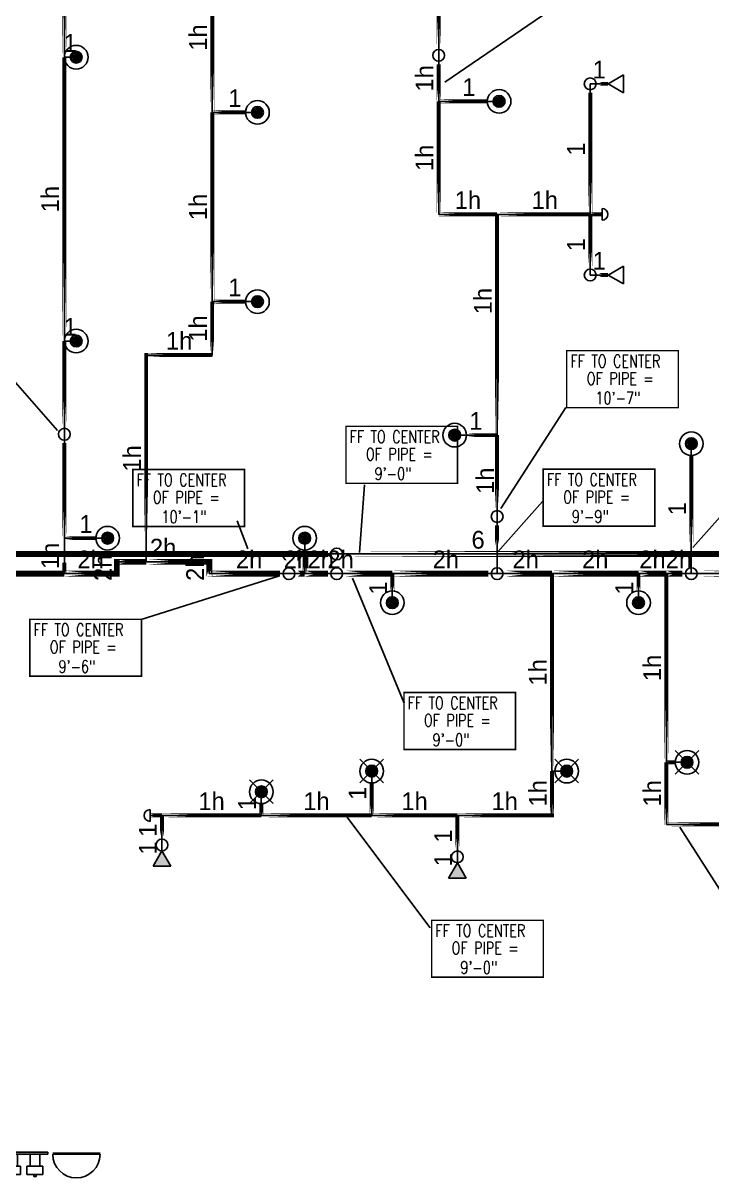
# Model space of a CAD drawing. Header units: inches. Extents: x -4258 to 19, y -149 to 1456.
# Drawn here: x -871 to -521, y 7 to 593 of the extents above; entities that cross this region are included whole.
import ezdxf
from ezdxf.enums import TextEntityAlignment as Align

# ---------------------------------------------------------------- set-up
doc = ezdxf.new("R2010")
doc.units = ezdxf.units.IN
doc.header["$MEASUREMENT"] = 0
for name, color, linetype in [('Coordination', 1, 'Continuous'), ('headdn', 1, 'Continuous'), ('PIPEBL', 1, 'Continuous'), ('pipemn', 1, 'Continuous'), ('PIPESPC', 1, 'Continuous'), ('spk-cap', 1, 'Continuous'), ('spk-det_misc', 1, 'Continuous'), ('spk-piperise', 1, 'Continuous')]:
    doc.layers.add(name, color=color, linetype=linetype)
doc.styles.add('PDA1', font='ROMAND', dxfattribs={"width": 0.755})
doc.styles.add('PIPE', font='PIPE.SHX')

# ---------------------------------------------------------------- blocks, each defined once
blk = doc.blocks.new('dpend1')
for radius in [6, 3]:
    blk.add_circle((0, 0), radius)
for points in [[(0.01, 2.97), (-2.53, -1.59), (-2.62, 1.36)], [(0.01, 2.97), (-2.49, -1.59), (2.52, -1.59)], [(2.52, -1.59), (0.01, 2.97), (2.6, 1.47)], [(2.52, -1.59), (-2.53, -1.59), (0.01, -2.98)]]:
    blk.add_solid(points)
blk = doc.blocks.new('SIDE1')
for p, q in [((0, 0), (7.79, 4.5)), ((7.79, -4.5), (0, 0)), ((7.79, 4.5), (7.79, -4.5))]:
    blk.add_line(p, q)
blk = doc.blocks.new('rise')
blk.add_circle((0, 0), 3)
blk = doc.blocks.new('side2')
for p, q in [((0, 0), (7.79, 4.5)), ((7.79, -4.5), (0, 0)), ((7.79, 4.5), (7.79, -4.5))]:
    blk.add_line(p, q)
blk.add_solid([(7.79, -4.5), (0, 0), (7.79, 4.5)])
blk = doc.blocks.new('dpend2')
for p, q in [((-6, -6), (6, 6)), ((6, -6), (-6, 6))]:
    blk.add_line(p, q)
for radius in [6, 3]:
    blk.add_circle((0, 0), radius)
for points in [[(0, 0), (-3, 0), (-2.08, 2.07)], [(0, 0), (-3, 0), (-2.08, -2.07)], [(0, 0), (0, 3), (-2.12, 2.14)], [(0, 0), (0, -3), (-2.12, -2.14)], [(0, 0), (0, 3), (2.12, 2.14)], [(0, 0), (3, 0), (2.08, 2.07)], [(0, 0), (3, 0), (2.08, -2.07)], [(0, 0), (0, -3), (2.12, -2.14)]]:
    blk.add_solid(points)
blk = doc.blocks.new('PIPESPC')
at = {"layer": 'PIPESPC', "style": 'PIPE', "width": 0.9}
blk.add_attdef('SIZE', text='', height=9, dxfattribs=at).set_placement((0, 4.02), align=Align.CENTER)
at = {"layer": 'PIPESPC', "style": 'PIPE', "flags": 1}
blk.add_attdef('SCHED', (25.3, 3.89), '', height=9, dxfattribs=at)
blk = doc.blocks.new('CAP')
blk.add_line((0, 3), (0, -3))
blk.add_arc((0, 0), 3, 270, 90)
blk = doc.blocks.new('4444444444444444444444444444444444444444444444444444444444')
at = {"linetype": 'Continuous'}
for p, q in [((7433.96, 3624), (7437.96, 3624)), ((7433.96, 3623), (7433.96, 3624)), ((7437.96, 3623), (7433.96, 3623)), ((7469.31, 3624), (7437.96, 3624)), ((7437.96, 3616.9), (7437.96, 3623)), ((7443.02, 3616.9), (7443.02, 3623)), ((7448.94, 3616.9), (7448.94, 3623)), ((7453.91, 3616.9), (7453.91, 3623)), ((7460.34, 3616.9), (7460.34, 3623)), ((7465.31, 3616.9), (7465.31, 3623)), ((7465.31, 3623), (7469.31, 3623)), ((7469.31, 3623), (7469.31, 3624)), ((7436.46, 3612.68), (7436.46, 3616.9)), ((7444.62, 3616.9), (7436.46, 3616.9)), ((7444.62, 3612.68), (7444.62, 3616.9)), ((7455.41, 3616.9), (7447.24, 3616.9)), ((7447.24, 3612.68), (7447.24, 3616.9)), ((7455.41, 3612.68), (7455.41, 3616.9)), ((7466.81, 3616.9), (7458.65, 3616.9)), ((7458.65, 3612.68), (7458.65, 3616.9)), ((7466.81, 3612.68), (7466.81, 3616.9)), ((7440.58, 3612.68), (7436.46, 3612.68)), ((7440.58, 3612.68), (7444.62, 3612.68)), ((7451.37, 3612.68), (7447.24, 3612.68)), ((7451.37, 3612.68), (7455.41, 3612.68)), ((7462.77, 3612.68), (7458.65, 3612.68)), ((7462.77, 3612.68), (7466.81, 3612.68))]:
    blk.add_line(p, q, dxfattribs=at)
for points in [[(7441.15, 3612.68), (7441.15, 3611.65), (7440.02, 3611.65), (7440.02, 3612.68)], [(7451.94, 3612.68), (7451.94, 3611.65), (7450.81, 3611.65), (7450.81, 3612.68)], [(7463.34, 3612.68), (7463.34, 3611.65), (7462.21, 3611.65), (7462.21, 3612.68)]]:
    blk.add_lwpolyline(points, close=True, dxfattribs=at)
at = {"layer": 'spk-det_misc'}
blk.add_line((7465.31, 3623), (7437.96, 3623), dxfattribs=at)
blk = doc.blocks.new('devicec')
at = {"linetype": 'Continuous'}
for p, q in [((-12, 0.47), (12, 0.47)), ((-12, 0), (12, 0))]:
    blk.add_line(p, q, dxfattribs=at)
blk.add_arc((0, 0.47), 12, 0, 180, dxfattribs=at)
blk = doc.blocks.new('vvvvvvvvvbbbbbbbbbb')
at = {"layer": 'Coordination', "const_width": 1}
blk.add_lwpolyline([(8219.89, 4056.75), (8219.89, 4018.25), (8295.45, 4018.25), (8295.45, 4056.75), (8219.89, 4056.75)], dxfattribs=at)
at = {"layer": 'Coordination', "style": 'PDA1', "width": 0.755}
for s, p in [('FF TO CENTER', (8222.4, 4045.52)), ('OF PIPE = ', (8233.4, 4033.71)), ('9\'-0"', (8239.31, 4020.57))]:
    blk.add_text(s, height=8.4, dxfattribs=at).set_placement(p)

msp = doc.modelspace()

# ---------------------------------------------------------------- linework, layer by layer
at = {"color": 1}
for points, const_width in [([(-850, 575.74), (-850, 679.74)], 2), ([(-774.97, 547.74), (-774.97, 623.74)], 2), ([(-660, 581.19), (-660, 623.74)], 2), ([(-850, 431.74), (-850, 575.74)], 2), ([(-660, 553.34), (-660, 572.19)], 2), ([(-578.58, 562.24), (-574, 562.24)], 2), ([(-583.08, 496.02), (-583.08, 557.74)], 2), ([(-660, 495.02), (-660, 553.34)], 2), ([(-660, 553.34), (-635.33, 553.34)], 2), ([(-774.97, 451.74), (-774.97, 547.74)], 2), ([(-774.97, 547.74), (-758, 547.74)], 2), ([(-661, 496.02), (-630.33, 496.02)], 2), ([(-630.33, 384.01), (-630.33, 496.02)], 2), ([(-630.33, 496.02), (-583.08, 496.02)], 2), ([(-583.08, 469.72), (-583.08, 496.02)], 2), ([(-583.08, 496.02), (-577.08, 496.02)], 2), ([(-578.58, 465.22), (-574, 465.22)], 2), ([(-774.98, 424.63), (-774.97, 451.74)], 2), ([(-774.97, 451.74), (-758, 451.74)], 2), ([(-850, 388.97), (-850, 431.74)], 2), ([(-809.48, 424.63), (-774.98, 424.63)], 2), ([(-808.48, 328.24), (-808.48, 425.63)], 2), ([(-850, 331.74), (-850, 379.97)], 2), ([(-645.88, 384.01), (-630.33, 384.01)], 2), ([(-630.33, 347.24), (-630.33, 384.01)], 2), ([(-531.75, 328.24), (-531.75, 373.67)], 2), ([(-630.33, 328.24), (-630.33, 338.24)], 2), ([(-850, 331.74), (-834.07, 331.74)], 2), ([(-997.5, 323.74), (-716.26, 323.74)], 3), ([(-823.36, 312.24), (-823.36, 321.24)], 3), ([(-776.43, 312.24), (-776.43, 321.24)], 3), ([(-728, 313.74), (-728, 325.74)], 2), ([(-707.26, 323.74), (-284, 323.74)], 3), ([(-850, 313.74), (-850, 319.24)], 2), ([(-824.86, 319.74), (-808.48, 319.74)], 3), ([(-808.48, 319.74), (-774.93, 319.74)], 3), ([(-938.66, 313.74), (-850, 313.74)], 3), ([(-850, 313.74), (-821.86, 313.74)], 3), ([(-777.93, 313.74), (-740.5, 313.74)], 3), ([(-731.5, 313.74), (-728, 313.74)], 3), ([(-728, 313.74), (-716.26, 313.74)], 3), ([(-707.26, 313.74), (-683.56, 313.74)], 3), ([(-683.56, 313.74), (-634.83, 313.74)], 3), ([(-683.56, 305), (-683.56, 313.74)], 2), ([(-625.83, 313.74), (-602.5, 313.74)], 3), ([(-602.5, 313.74), (-558.56, 313.74)], 3), ([(-602.5, 213.57), (-602.5, 313.74)], 2), ([(-558.56, 313.74), (-544.41, 313.74)], 3), ([(-558.56, 305), (-558.56, 313.74)], 2), ([(-544.41, 313.74), (-536.25, 313.74)], 3), ([(-544.41, 218.03), (-544.41, 313.74)], 2), ([(-527.25, 313.74), (-435.41, 313.74)], 3), ([(-544.41, 185.53), (-544.41, 218.03)], 2), ([(-544.41, 218.03), (-539.91, 218.03)], 2), ([(-602.5, 190.07), (-602.5, 213.57)], 2), ([(-694, 191.07), (-694, 207.57)], 2), ([(-750.09, 191.07), (-750.09, 197.07)], 2), ([(-806.5, 191.07), (-800.5, 191.07)], 2), ([(-800.5, 180.57), (-800.5, 191.07)], 2), ([(-800.5, 191.07), (-750.09, 191.07)], 2), ([(-750.09, 191.07), (-694, 191.07)], 2), ([(-694, 191.07), (-650.5, 191.07)], 2), ([(-650.5, 174.57), (-650.5, 191.07)], 2), ([(-650.5, 191.07), (-601.5, 191.07)], 2), ([(-545.41, 186.53), (-478.41, 186.53)], 2)]:
    msp.add_lwpolyline(points, close=True, dxfattribs=dict(at, const_width=const_width))
at = {"layer": 'Coordination'}
for p, q in [((-656.86, 563.07), (-568.42, 623.48)), ((-910.58, 451.28), (-853.47, 386.42)), ((-628.45, 346.85), (-595.53, 398)), ((-700.15, 324.42), (-697.61, 358.73)), ((-630.15, 324.56), (-607.27, 350.38)), ((-756.94, 326.35), (-762.23, 340.5)), ((-530.98, 326.99), (-517.1, 342.57)), ((-741.3, 312.55), (-810.96, 290.51)), ((-703.81, 311.37), (-677.58, 248.1)), ((-706.58, 190.44), (-664.25, 134.1)), ((-537.65, 185.06), (-507.83, 138.53))]:
    msp.add_line(p, q, dxfattribs=at)
at = {"layer": 'Coordination', "const_width": 0.75}
for points in [[(-594.99, 426.83), (-594.99, 397.96), (-538.32, 397.96), (-538.32, 426.83), (-594.99, 426.83)], [(-815.25, 366.57), (-815.25, 337.7), (-758.57, 337.7), (-758.57, 366.57), (-815.25, 366.57)], [(-606.95, 366.72), (-606.95, 337.85), (-550.27, 337.85), (-550.27, 366.72), (-606.95, 366.72)], [(-867.57, 290.59), (-867.57, 261.72), (-810.89, 261.72), (-810.89, 290.59), (-867.57, 290.59)], [(-677.65, 253.43), (-677.65, 224.56), (-620.98, 224.56), (-620.98, 253.43), (-677.65, 253.43)], [(-663.58, 137.91), (-663.58, 109.04), (-606.9, 109.04), (-606.9, 137.91), (-663.58, 137.91)]]:
    msp.add_lwpolyline(points, dxfattribs=at)
at = {"layer": 'PIPEBL'}
for p, q in [((-850, 575.74), (-850, 679.74)), ((-774.97, 547.74), (-774.97, 623.74)), ((-660, 576.69), (-660, 623.74)), ((-850, 431.74), (-850, 575.74)), ((-850, 575.74), (-844, 575.74)), ((-660, 553.34), (-660, 576.69)), ((-583.08, 496.02), (-583.08, 562.24)), ((-583.08, 562.24), (-574, 562.24)), ((-660, 496.02), (-660, 553.34)), ((-660, 553.34), (-629.33, 553.34)), ((-774.97, 451.74), (-774.97, 547.74)), ((-752, 547.74), (-774.97, 547.74)), ((-660, 496.02), (-630.33, 496.02)), ((-630.33, 384.01), (-630.33, 496.02)), ((-630.33, 496.02), (-583.08, 496.02)), ((-583.08, 465.22), (-583.08, 496.02)), ((-583.08, 496.02), (-577.08, 496.02)), ((-583.08, 465.22), (-574, 465.22)), ((-774.98, 424.63), (-774.97, 451.74)), ((-752, 451.74), (-774.97, 451.74)), ((-850, 384.47), (-850, 431.74)), ((-850, 431.74), (-844, 431.74)), ((-808.48, 319.74), (-808.48, 424.63)), ((-808.48, 424.63), (-774.98, 424.63)), ((-774.97, 424.49), (-774.98, 424.63)), ((-850, 331.74), (-850, 384.47)), ((-651.88, 384.01), (-630.33, 384.01)), ((-630.33, 342.74), (-630.33, 384.01)), ((-531.75, 313.74), (-531.75, 379.67)), ((-630.33, 313.74), (-630.33, 342.74)), ((-850, 313.74), (-850, 331.74)), ((-828.07, 331.74), (-850, 331.74)), ((-728, 331.74), (-728, 313.74)), ((-683.56, 299), (-683.56, 313.74)), ((-602.5, 213.57), (-602.5, 313.74)), ((-558.56, 299), (-558.56, 313.74)), ((-544.41, 218.03), (-544.41, 313.74)), ((-544.41, 218.03), (-544.41, 186.53)), ((-533.91, 218.03), (-544.41, 218.03)), ((-694, 213.57), (-694, 191.07)), ((-602.5, 213.57), (-602.5, 191.07)), ((-595, 213.57), (-602.5, 213.57)), ((-750.09, 191.07), (-750.09, 203.07)), ((-800.5, 191.07), (-806.5, 191.07)), ((-800.5, 191.07), (-750.09, 191.07)), ((-800.5, 176.07), (-800.5, 191.07)), ((-750.09, 191.07), (-694, 191.07)), ((-650.5, 191.07), (-694, 191.07)), ((-602.5, 191.07), (-650.5, 191.07)), ((-650.5, 170.07), (-650.5, 191.07)), ((-544.41, 186.53), (-478.41, 186.53)), ((-800.5, 173.07), (-800.5, 176.07)), ((-650.5, 167.07), (-650.5, 170.07))]:
    msp.add_line(p, q, dxfattribs=at)
at = {"layer": 'pipemn', "color": 5}
for p, q in [((-711.76, 323.74), (-996, 323.74)), ((-284, 323.74), (-711.76, 323.74))]:
    msp.add_line(p, q, dxfattribs=at)
at = {"layer": 'pipemn'}
for p, q in [((-823.36, 313.74), (-823.36, 319.74)), ((-823.36, 319.74), (-808.48, 319.74)), ((-808.48, 319.74), (-776.43, 319.74)), ((-776.43, 319.74), (-776.43, 313.74)), ((-943.16, 313.74), (-850, 313.74))]:
    msp.add_line(p, q, dxfattribs=at)
at = {"layer": 'pipemn', "color": 6}
for p, q in [((-850, 313.74), (-823.36, 313.74)), ((-776.43, 313.74), (-736, 313.74)), ((-736, 313.74), (-728, 313.74)), ((-728, 313.74), (-711.76, 313.74)), ((-711.76, 313.74), (-683.56, 313.74)), ((-683.56, 313.74), (-630.33, 313.74)), ((-630.33, 313.74), (-602.5, 313.74)), ((-602.5, 313.74), (-558.56, 313.74)), ((-558.56, 313.74), (-544.41, 313.74)), ((-544.41, 313.74), (-531.75, 313.74)), ((-531.75, 313.74), (-435.41, 313.74))]:
    msp.add_line(p, q, dxfattribs=at)

# ---------------------------------------------------------------- block references
at = {"layer": 'Coordination', "xscale": 0.75, "yscale": 0.75, "zscale": 0.75}
msp.add_blockref('vvvvvvvvvbbbbbbbbbb', (-6872.01, -2654.1), dxfattribs=at)
at = {"layer": 'headdn'}
for name, p in [('dpend1', (-844, 575.74)), ('SIDE1', (-574, 562.24)), ('dpend1', (-629.33, 553.34)), ('dpend1', (-752, 547.74)), ('SIDE1', (-574, 465.22)), ('dpend1', (-752, 451.74)), ('dpend1', (-844, 431.74)), ('dpend1', (-651.88, 384.01)), ('dpend1', (-531.75, 379.67)), ('dpend1', (-828.07, 331.74)), ('dpend1', (-728, 331.74)), ('dpend1', (-683.56, 299)), ('dpend1', (-558.56, 299)), ('dpend2', (-533.91, 218.03)), ('dpend2', (-694, 213.57)), ('dpend2', (-595, 213.57)), ('dpend2', (-750, 203.07))]:
    msp.add_blockref(name, p, dxfattribs=at)
at = {"layer": 'headdn', "rotation": 270}
for p in [(-800.5, 173.07), (-650.5, 167.07)]:
    msp.add_blockref('side2', p, dxfattribs=at)
at = {"layer": 'PIPESPC'}
ref = msp.add_blockref('PIPESPC', (-847, 575.74), dxfattribs=at)
ref.add_attrib('SIZE', '1', dxfattribs={"color": 0, "height": 9, "style": 'PIPE'}).set_placement((-847, 575.74), align=Align.BOTTOM_CENTER)
ref = msp.add_blockref('PIPESPC', (-774.97, 585.74), dxfattribs=dict(at, rotation=90))
ref.add_attrib('SIZE', '1h', dxfattribs={"color": 0, "height": 9, "rotation": 90, "style": 'PIPE'}).set_placement((-774.97, 585.74), align=Align.BOTTOM_CENTER)
ref = msp.add_blockref('PIPESPC', (-660, 565.01), dxfattribs=dict(at, rotation=90))
ref.add_attrib('SIZE', '1h', dxfattribs={"color": 0, "height": 9, "rotation": 90, "style": 'PIPE'}).set_placement((-660, 565.01), align=Align.BOTTOM_CENTER)
ref = msp.add_blockref('PIPESPC', (-578.54, 562.24), dxfattribs=at)
ref.add_attrib('SIZE', '1', dxfattribs={"color": 0, "height": 9, "style": 'PIPE'}).set_placement((-578.54, 562.24), align=Align.BOTTOM_CENTER)
ref = msp.add_blockref('PIPESPC', (-644.67, 553.34), dxfattribs=at)
ref.add_attrib('SIZE', '1', dxfattribs={"color": 0, "height": 9, "style": 'PIPE'}).set_placement((-644.67, 553.34), align=Align.BOTTOM_CENTER)
ref = msp.add_blockref('PIPESPC', (-763.48, 547.74), dxfattribs=at)
ref.add_attrib('SIZE', '1', dxfattribs={"color": 0, "height": 9, "style": 'PIPE'}).set_placement((-763.48, 547.74), align=Align.BOTTOM_CENTER)
ref = msp.add_blockref('PIPESPC', (-660, 524.68), dxfattribs=dict(at, rotation=90))
ref.add_attrib('SIZE', '1h', dxfattribs={"color": 0, "height": 9, "rotation": 90, "style": 'PIPE'}).set_placement((-660, 524.68), align=Align.BOTTOM_CENTER)
ref = msp.add_blockref('PIPESPC', (-583.08, 529.13), dxfattribs=dict(at, rotation=90))
ref.add_attrib('SIZE', '1', dxfattribs={"color": 0, "height": 9, "rotation": 90, "style": 'PIPE'}).set_placement((-583.08, 529.13), align=Align.BOTTOM_CENTER)
ref = msp.add_blockref('PIPESPC', (-850, 503.74), dxfattribs=dict(at, rotation=90.00000000000034))
ref.add_attrib('SIZE', '1h', dxfattribs={"color": 0, "height": 9, "rotation": 90, "style": 'PIPE'}).set_placement((-850, 503.74), align=Align.BOTTOM_CENTER)
ref = msp.add_blockref('PIPESPC', (-774.97, 499.74), dxfattribs=dict(at, rotation=90))
ref.add_attrib('SIZE', '1h', dxfattribs={"color": 0, "height": 9, "rotation": 90, "style": 'PIPE'}).set_placement((-774.97, 499.74), align=Align.BOTTOM_CENTER)
ref = msp.add_blockref('PIPESPC', (-645.16, 496.02), dxfattribs=at)
ref.add_attrib('SIZE', '1h', dxfattribs={"color": 0, "height": 9, "style": 'PIPE'}).set_placement((-645.16, 496.02), align=Align.BOTTOM_CENTER)
ref = msp.add_blockref('PIPESPC', (-606.13, 496.02), dxfattribs=at)
ref.add_attrib('SIZE', '1h', dxfattribs={"color": 0, "height": 9, "style": 'PIPE'}).set_placement((-606.13, 496.02), align=Align.BOTTOM_CENTER)
ref = msp.add_blockref('PIPESPC', (-583.08, 480.62), dxfattribs=dict(at, rotation=90))
ref.add_attrib('SIZE', '1', dxfattribs={"color": 0, "height": 9, "rotation": 90, "style": 'PIPE'}).set_placement((-583.08, 480.62), align=Align.BOTTOM_CENTER)
ref = msp.add_blockref('PIPESPC', (-578.54, 465.22), dxfattribs=at)
ref.add_attrib('SIZE', '1', dxfattribs={"color": 0, "height": 9, "style": 'PIPE'}).set_placement((-578.54, 465.22), align=Align.BOTTOM_CENTER)
ref = msp.add_blockref('PIPESPC', (-763.48, 451.74), dxfattribs=at)
ref.add_attrib('SIZE', '1', dxfattribs={"color": 0, "height": 9, "style": 'PIPE'}).set_placement((-763.48, 451.74), align=Align.BOTTOM_CENTER)
ref = msp.add_blockref('PIPESPC', (-630.33, 452.01), dxfattribs=dict(at, rotation=90))
ref.add_attrib('SIZE', '1h', dxfattribs={"color": 0, "height": 9, "rotation": 90, "style": 'PIPE'}).set_placement((-630.33, 452.01), align=Align.BOTTOM_CENTER)
ref = msp.add_blockref('PIPESPC', (-847, 431.74), dxfattribs=at)
ref.add_attrib('SIZE', '1', dxfattribs={"color": 0, "height": 9, "style": 'PIPE'}).set_placement((-847, 431.74), align=Align.BOTTOM_CENTER)
ref = msp.add_blockref('PIPESPC', (-774.97, 438.11), dxfattribs=dict(at, rotation=90))
ref.add_attrib('SIZE', '1h', dxfattribs={"color": 0, "height": 9, "rotation": 90, "style": 'PIPE'}).set_placement((-774.97, 438.11), align=Align.BOTTOM_CENTER)
ref = msp.add_blockref('PIPESPC', (-791.73, 424.63), dxfattribs=at)
ref.add_attrib('SIZE', '1h', dxfattribs={"color": 0, "height": 9, "style": 'PIPE'}).set_placement((-791.73, 424.63), align=Align.BOTTOM_CENTER)
ref = msp.add_blockref('PIPESPC', (-641.1, 384.01), dxfattribs=at)
ref.add_attrib('SIZE', '1', dxfattribs={"color": 0, "height": 9, "style": 'PIPE'}).set_placement((-641.1, 384.01), align=Align.BOTTOM_CENTER)
ref = msp.add_blockref('PIPESPC', (-808.48, 372.19), dxfattribs=dict(at, rotation=90))
ref.add_attrib('SIZE', '1h', dxfattribs={"color": 0, "height": 9, "rotation": 90, "style": 'PIPE'}).set_placement((-808.48, 372.19), align=Align.BOTTOM_CENTER)
ref = msp.add_blockref('PIPESPC', (-629.18, 360.88), dxfattribs=dict(at, rotation=90))
ref.add_attrib('SIZE', '1h', dxfattribs={"color": 0, "height": 9, "rotation": 90, "style": 'PIPE'}).set_placement((-629.18, 360.88), align=Align.BOTTOM_CENTER)
ref = msp.add_blockref('PIPESPC', (-531.75, 346.71), dxfattribs=dict(at, rotation=90.00000000000087))
ref.add_attrib('SIZE', '1', dxfattribs={"color": 0, "height": 9, "rotation": 90, "style": 'PIPE'}).set_placement((-531.75, 346.71), align=Align.BOTTOM_CENTER)
ref = msp.add_blockref('PIPESPC', (-839.04, 331.74), dxfattribs=at)
ref.add_attrib('SIZE', '1', dxfattribs={"color": 0, "height": 9, "style": 'PIPE'}).set_placement((-839.04, 331.74), align=Align.BOTTOM_CENTER)
ref = msp.add_blockref('PIPESPC', (-640, 323.74), dxfattribs=at)
ref.add_attrib('SIZE', '6', dxfattribs={"color": 0, "height": 9, "style": 'PIPE'}).set_placement((-640, 323.74), align=Align.BOTTOM_CENTER)
ref = msp.add_blockref('PIPESPC', (-850, 322.74), dxfattribs=dict(at, rotation=90))
ref.add_attrib('SIZE', '1h', dxfattribs={"color": 0, "height": 9, "rotation": 90, "style": 'PIPE'}).set_placement((-850, 322.74), align=Align.BOTTOM_CENTER)
ref = msp.add_blockref('PIPESPC', (-799.89, 319.74), dxfattribs=at)
ref.add_attrib('SIZE', '2h', dxfattribs={"color": 0, "height": 9, "style": 'PIPE'}).set_placement((-799.89, 319.74), align=Align.BOTTOM_CENTER)
ref = msp.add_blockref('PIPESPC', (-836.68, 313.74), dxfattribs=at)
ref.add_attrib('SIZE', '2h', dxfattribs={"color": 0, "height": 9, "style": 'PIPE'}).set_placement((-836.68, 313.74), align=Align.BOTTOM_CENTER)
ref = msp.add_blockref('PIPESPC', (-823.36, 316.74), dxfattribs=dict(at, rotation=90))
ref.add_attrib('SIZE', '2h', dxfattribs={"color": 0, "height": 9, "rotation": 90, "style": 'PIPE'}).set_placement((-823.36, 316.74), align=Align.BOTTOM_CENTER)
ref = msp.add_blockref('PIPESPC', (-776.43, 316.74), dxfattribs=dict(at, rotation=90))
ref.add_attrib('SIZE', '2h', dxfattribs={"color": 0, "height": 9, "rotation": 90, "style": 'PIPE'}).set_placement((-776.43, 316.74), align=Align.BOTTOM_CENTER)
ref = msp.add_blockref('PIPESPC', (-756.21, 313.74), dxfattribs=at)
ref.add_attrib('SIZE', '2h', dxfattribs={"color": 0, "height": 9, "style": 'PIPE'}).set_placement((-756.21, 313.74), align=Align.BOTTOM_CENTER)
ref = msp.add_blockref('PIPESPC', (-728, 322.74), dxfattribs=dict(at, rotation=90))
ref.add_attrib('SIZE', '1', dxfattribs={"color": 0, "height": 9, "rotation": 90, "style": 'PIPE'}).set_placement((-728, 322.74), align=Align.BOTTOM_CENTER)
ref = msp.add_blockref('PIPESPC', (-732, 313.74), dxfattribs=at)
ref.add_attrib('SIZE', '2h', dxfattribs={"color": 0, "height": 9, "style": 'PIPE'}).set_placement((-732, 313.74), align=Align.BOTTOM_CENTER)
ref = msp.add_blockref('PIPESPC', (-719.88, 313.74), dxfattribs=at)
ref.add_attrib('SIZE', '2h', dxfattribs={"color": 0, "height": 9, "style": 'PIPE'}).set_placement((-719.88, 313.74), align=Align.BOTTOM_CENTER)
ref = msp.add_blockref('PIPESPC', (-709.78, 313.74), dxfattribs=at)
ref.add_attrib('SIZE', '2h', dxfattribs={"color": 0, "height": 9, "style": 'PIPE'}).set_placement((-709.78, 313.74), align=Align.BOTTOM_CENTER)
ref = msp.add_blockref('PIPESPC', (-656.37, 313.74), dxfattribs=at)
ref.add_attrib('SIZE', '2h', dxfattribs={"color": 0, "height": 9, "style": 'PIPE'}).set_placement((-656.37, 313.74), align=Align.BOTTOM_CENTER)
ref = msp.add_blockref('PIPESPC', (-615.84, 313.74), dxfattribs=at)
ref.add_attrib('SIZE', '2h', dxfattribs={"color": 0, "height": 9, "style": 'PIPE'}).set_placement((-615.84, 313.74), align=Align.BOTTOM_CENTER)
ref = msp.add_blockref('PIPESPC', (-580.53, 313.74), dxfattribs=at)
ref.add_attrib('SIZE', '2h', dxfattribs={"color": 0, "height": 9, "style": 'PIPE'}).set_placement((-580.53, 313.74), align=Align.BOTTOM_CENTER)
ref = msp.add_blockref('PIPESPC', (-551.48, 313.74), dxfattribs=at)
ref.add_attrib('SIZE', '2h', dxfattribs={"color": 0, "height": 9, "style": 'PIPE'}).set_placement((-551.48, 313.74), align=Align.BOTTOM_CENTER)
ref = msp.add_blockref('PIPESPC', (-538.08, 313.74), dxfattribs=at)
ref.add_attrib('SIZE', '2h', dxfattribs={"color": 0, "height": 9, "style": 'PIPE'}).set_placement((-538.08, 313.74), align=Align.BOTTOM_CENTER)
ref = msp.add_blockref('PIPESPC', (-683.56, 306.37), dxfattribs=dict(at, rotation=90))
ref.add_attrib('SIZE', '1', dxfattribs={"color": 0, "height": 9, "rotation": 90, "style": 'PIPE'}).set_placement((-683.56, 306.37), align=Align.BOTTOM_CENTER)
ref = msp.add_blockref('PIPESPC', (-558.56, 306.37), dxfattribs=dict(at, rotation=89.99999999999748))
ref.add_attrib('SIZE', '1', dxfattribs={"color": 0, "height": 9, "rotation": 90, "style": 'PIPE'}).set_placement((-558.56, 306.37), align=Align.BOTTOM_CENTER)
ref = msp.add_blockref('PIPESPC', (-602.5, 263.66), dxfattribs=dict(at, rotation=89.99999999999952))
ref.add_attrib('SIZE', '1h', dxfattribs={"color": 0, "height": 9, "rotation": 90, "style": 'PIPE'}).set_placement((-602.5, 263.66), align=Align.BOTTOM_CENTER)
ref = msp.add_blockref('PIPESPC', (-544.41, 265.89), dxfattribs=dict(at, rotation=89.99999999999642))
ref.add_attrib('SIZE', '1h', dxfattribs={"color": 0, "height": 9, "rotation": 90, "style": 'PIPE'}).set_placement((-544.41, 265.89), align=Align.BOTTOM_CENTER)
ref = msp.add_blockref('PIPESPC', (-694, 202.32), dxfattribs=dict(at, rotation=90))
ref.add_attrib('SIZE', '1', dxfattribs={"color": 0, "height": 9, "rotation": 90, "style": 'PIPE'}).set_placement((-694, 202.32), align=Align.BOTTOM_CENTER)
ref = msp.add_blockref('PIPESPC', (-602.5, 202.32), dxfattribs=dict(at, rotation=90))
ref.add_attrib('SIZE', '1h', dxfattribs={"color": 0, "height": 9, "rotation": 90, "style": 'PIPE'}).set_placement((-602.5, 202.32), align=Align.BOTTOM_CENTER)
ref = msp.add_blockref('PIPESPC', (-544.41, 202.28), dxfattribs=dict(at, rotation=89.99999999999338))
ref.add_attrib('SIZE', '1h', dxfattribs={"color": 0, "height": 9, "rotation": 90, "style": 'PIPE'}).set_placement((-544.41, 202.28), align=Align.BOTTOM_CENTER)
ref = msp.add_blockref('PIPESPC', (-775.3, 191.07), dxfattribs=at)
ref.add_attrib('SIZE', '1h', dxfattribs={"color": 0, "height": 9, "style": 'PIPE'}).set_placement((-775.3, 191.07), align=Align.BOTTOM_CENTER)
ref = msp.add_blockref('PIPESPC', (-750.09, 197.07), dxfattribs=dict(at, rotation=90))
ref.add_attrib('SIZE', '1', dxfattribs={"color": 0, "height": 9, "rotation": 90, "style": 'PIPE'}).set_placement((-750.09, 197.07), align=Align.BOTTOM_CENTER)
ref = msp.add_blockref('PIPESPC', (-722.05, 191.07), dxfattribs=at)
ref.add_attrib('SIZE', '1h', dxfattribs={"color": 0, "height": 9, "style": 'PIPE'}).set_placement((-722.05, 191.07), align=Align.BOTTOM_CENTER)
ref = msp.add_blockref('PIPESPC', (-672.25, 191.07), dxfattribs=at)
ref.add_attrib('SIZE', '1h', dxfattribs={"color": 0, "height": 9, "style": 'PIPE'}).set_placement((-672.25, 191.07), align=Align.BOTTOM_CENTER)
ref = msp.add_blockref('PIPESPC', (-626.5, 191.07), dxfattribs=at)
ref.add_attrib('SIZE', '1h', dxfattribs={"color": 0, "height": 9, "style": 'PIPE'}).set_placement((-626.5, 191.07), align=Align.BOTTOM_CENTER)
ref = msp.add_blockref('PIPESPC', (-800.5, 183.57), dxfattribs=dict(at, rotation=90))
ref.add_attrib('SIZE', '1', dxfattribs={"color": 0, "height": 9, "rotation": 90, "style": 'PIPE'}).set_placement((-800.5, 183.57), align=Align.BOTTOM_CENTER)
ref = msp.add_blockref('PIPESPC', (-650.5, 180.57), dxfattribs=dict(at, rotation=90))
ref.add_attrib('SIZE', '1', dxfattribs={"color": 0, "height": 9, "rotation": 90, "style": 'PIPE'}).set_placement((-650.5, 180.57), align=Align.BOTTOM_CENTER)
ref = msp.add_blockref('PIPESPC', (-800.5, 174.57), dxfattribs=dict(at, rotation=90))
ref.add_attrib('SIZE', '1', dxfattribs={"color": 0, "height": 9, "rotation": 90, "style": 'PIPE'}).set_placement((-800.5, 174.57), align=Align.BOTTOM_CENTER)
ref = msp.add_blockref('PIPESPC', (-650.5, 168.57), dxfattribs=dict(at, rotation=90))
ref.add_attrib('SIZE', '1', dxfattribs={"color": 0, "height": 9, "rotation": 90, "style": 'PIPE'}).set_placement((-650.5, 168.57), align=Align.BOTTOM_CENTER)
at = {"layer": 'spk-cap'}
msp.add_blockref('CAP', (-577.08, 496.02), dxfattribs=at)
at = {"layer": 'spk-cap', "rotation": 180.0000000000555}
msp.add_blockref('CAP', (-806.5, 191.07), dxfattribs=at)
at = {"layer": 'spk-det_misc'}
msp.add_blockref('4444444444444444444444444444444444444444444444444444444444', (-8327.72, -3603.75), dxfattribs=at)
at = {"layer": 'spk-det_misc', "rotation": 180}
msp.add_blockref('devicec', (-843.9, 19.67), dxfattribs=at)
at = {"layer": 'spk-piperise'}
for p, rotation in [((-660, 576.69), 90.00000000002773), ((-583.08, 562.24), 90.00000000002773), ((-583.08, 465.22), 270.0000000000834), ((-850, 384.47), 90.00000000002773), ((-630.33, 342.74), 90.00000000002959), ((-711.76, 323.74), 180.0000000000555), ((-736, 313.74), 180.0000000000544), ((-711.76, 313.74), 180.0000000000565), ((-531.75, 313.74), 180.0000000000552), ((-800.5, 176.07), 270.0000000000834), ((-650.5, 170.07), 270.0000000000834)]:
    msp.add_blockref('rise', p, dxfattribs=dict(at, rotation=rotation))
msp.add_blockref('rise', (-630.33, 313.74), dxfattribs=at)

# ---------------------------------------------------------------- texts
at = {"layer": 'Coordination', "style": 'PDA1', "width": 0.755}
for s, p in [('FF TO CENTER', (-593.11, 418.4)), ('OF PIPE = ', (-584.86, 409.55)), ('10\'-7"', (-580.43, 399.69)), ('FF TO CENTER', (-813.36, 358.15)), ('FF TO CENTER', (-605.06, 358.3)), ('OF PIPE = ', (-805.11, 349.29)), ('OF PIPE = ', (-596.81, 349.45)), ('10\'-1"', (-800.68, 339.44)), ('9\'-9"', (-592.38, 339.59)), ('FF TO CENTER', (-865.68, 282.17)), ('OF PIPE = ', (-857.43, 273.32)), ('9\'-6"', (-853, 263.46)), ('FF TO CENTER', (-675.77, 245.01)), ('OF PIPE = ', (-667.52, 236.16)), ('9\'-0"', (-663.09, 226.3)), ('FF TO CENTER', (-661.69, 129.49)), ('OF PIPE = ', (-653.44, 120.63)), ('9\'-0"', (-649.01, 110.78))]:
    msp.add_text(s, height=6.3, dxfattribs=at).set_placement(p)

doc.saveas('drawing.dxf')
